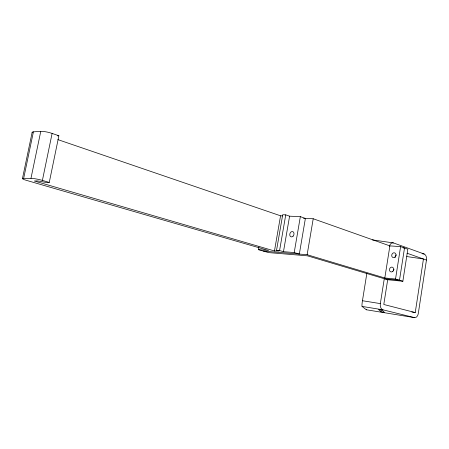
<?xml version="1.0" encoding="UTF-8"?>
<svg xmlns="http://www.w3.org/2000/svg" width="449" height="449" viewBox="0 0 449 449"><rect width="100%" height="100%" fill="white"/><g stroke="black" fill="none" stroke-linecap="round" stroke-linejoin="round"><path stroke-width="0.67" d="M366.867 273.245L362.455 300.729A5.366 0.516 -81.2 0 0 362.068 306.42L366.3 309.759L414.466 317.623C416.79 317.965 418.047 315.265 418.316 313.346L426.455 260.061C426.741 257.917 426.376 255.066 424.21 254.022L393.487 242.931C391.388 242.247 389.805 244.497 389.429 246.305M403.123 247.921L404.504 248.016L399.481 280.238L384.277 278.728L380.342 303.608C380 305.859 380.505 308.974 382.946 309.816L414.466 317.623M411.823 312.004L415.241 312.56L423.446 259L406.833 256.547M258.877 246.894L258.394 249.661L268.659 252.602L307.475 255.835L387.689 279.744L402.86 281.259L407.838 249.212L400.603 246.613L389.884 245.895L313.217 218.753L303.518 218.332M387.689 279.744L383.788 304.489L415.241 312.56M402.86 281.259L395.53 279.042L400.603 246.613M395.53 279.042L384.81 277.982L389.884 245.895M380.898 311.746L378.608 309.546L382.15 310.119L384.299 312.302L380.898 311.746L381.201 309.849M384.81 277.982L307.138 254.718L313.217 218.753M300.347 216.643L305.393 218.41L299.331 254.078L294.213 252.557L300.347 216.643L289.588 216.188L285.744 214.858L282.707 214.734L276.545 250.301L279.155 251.064L274.462 250.957L34.349 181.014C39.473 180.307 44.182 182.984 49.267 182.423L58.875 135.761L52.112 133.415A8.34 1.487 12.9 0 0 40.769 131.344L33.411 131.838A8.267 1.454 12.9 0 0 32.345 132.724M294.213 252.557L283.471 251.687L279.575 250.542L285.744 214.858M283.471 251.687L289.588 216.188M274.462 250.957L280.563 215.806L57.87 139.611M49.267 182.423L42.397 180.397L52.112 133.415M33.411 131.838L23.674 178.326L30.97 178.337L40.769 131.344M22.45 178.59L32.154 132.298M57.584 135.834L58.875 135.761M280.563 215.806L282.488 215.89M276.545 250.301L279.575 250.542M258.394 249.661L268.553 250.48L26.295 180.318A8.323 1.027 12 0 1 23.674 178.326M263.563 251.143L307.138 254.718M393.487 242.931L372.737 239.929A5.321 0.505 -81.6 0 0 372.524 240.03M422.127 253.713L424.21 254.022M362.455 300.729L380.342 303.608M362.068 306.42L382.946 309.816M407.075 253.236L426.455 260.061M366.513 309.501A5.062 0.46 -81.2 0 1 366.3 309.759M395.698 257.339A2.447 2.049 -70.2 0 1 396.416 254.852M393.414 270.921A2.453 2.054 -72 0 1 394.087 269.175M30.97 178.337A8.391 1.055 12 0 1 42.397 180.397M394.811 257.17A2.464 2.049 -70.2 0 0 394.918 252.995A2.464 2.049 -70.2 0 0 391.713 255.397A2.464 2.049 -70.2 0 0 394.811 257.17M392.824 271.303A2.47 2.06 -72 0 0 392.381 267.2A2.47 2.06 -72 0 0 389.474 270.068A2.47 2.06 -72 0 0 392.824 271.303M293.096 236.135A2.739 2.049 -72.1 0 0 292.793 231.639A2.739 2.049 -72.1 0 0 289.768 234.9A2.739 2.049 -72.1 0 0 293.096 236.135"/></g></svg>
